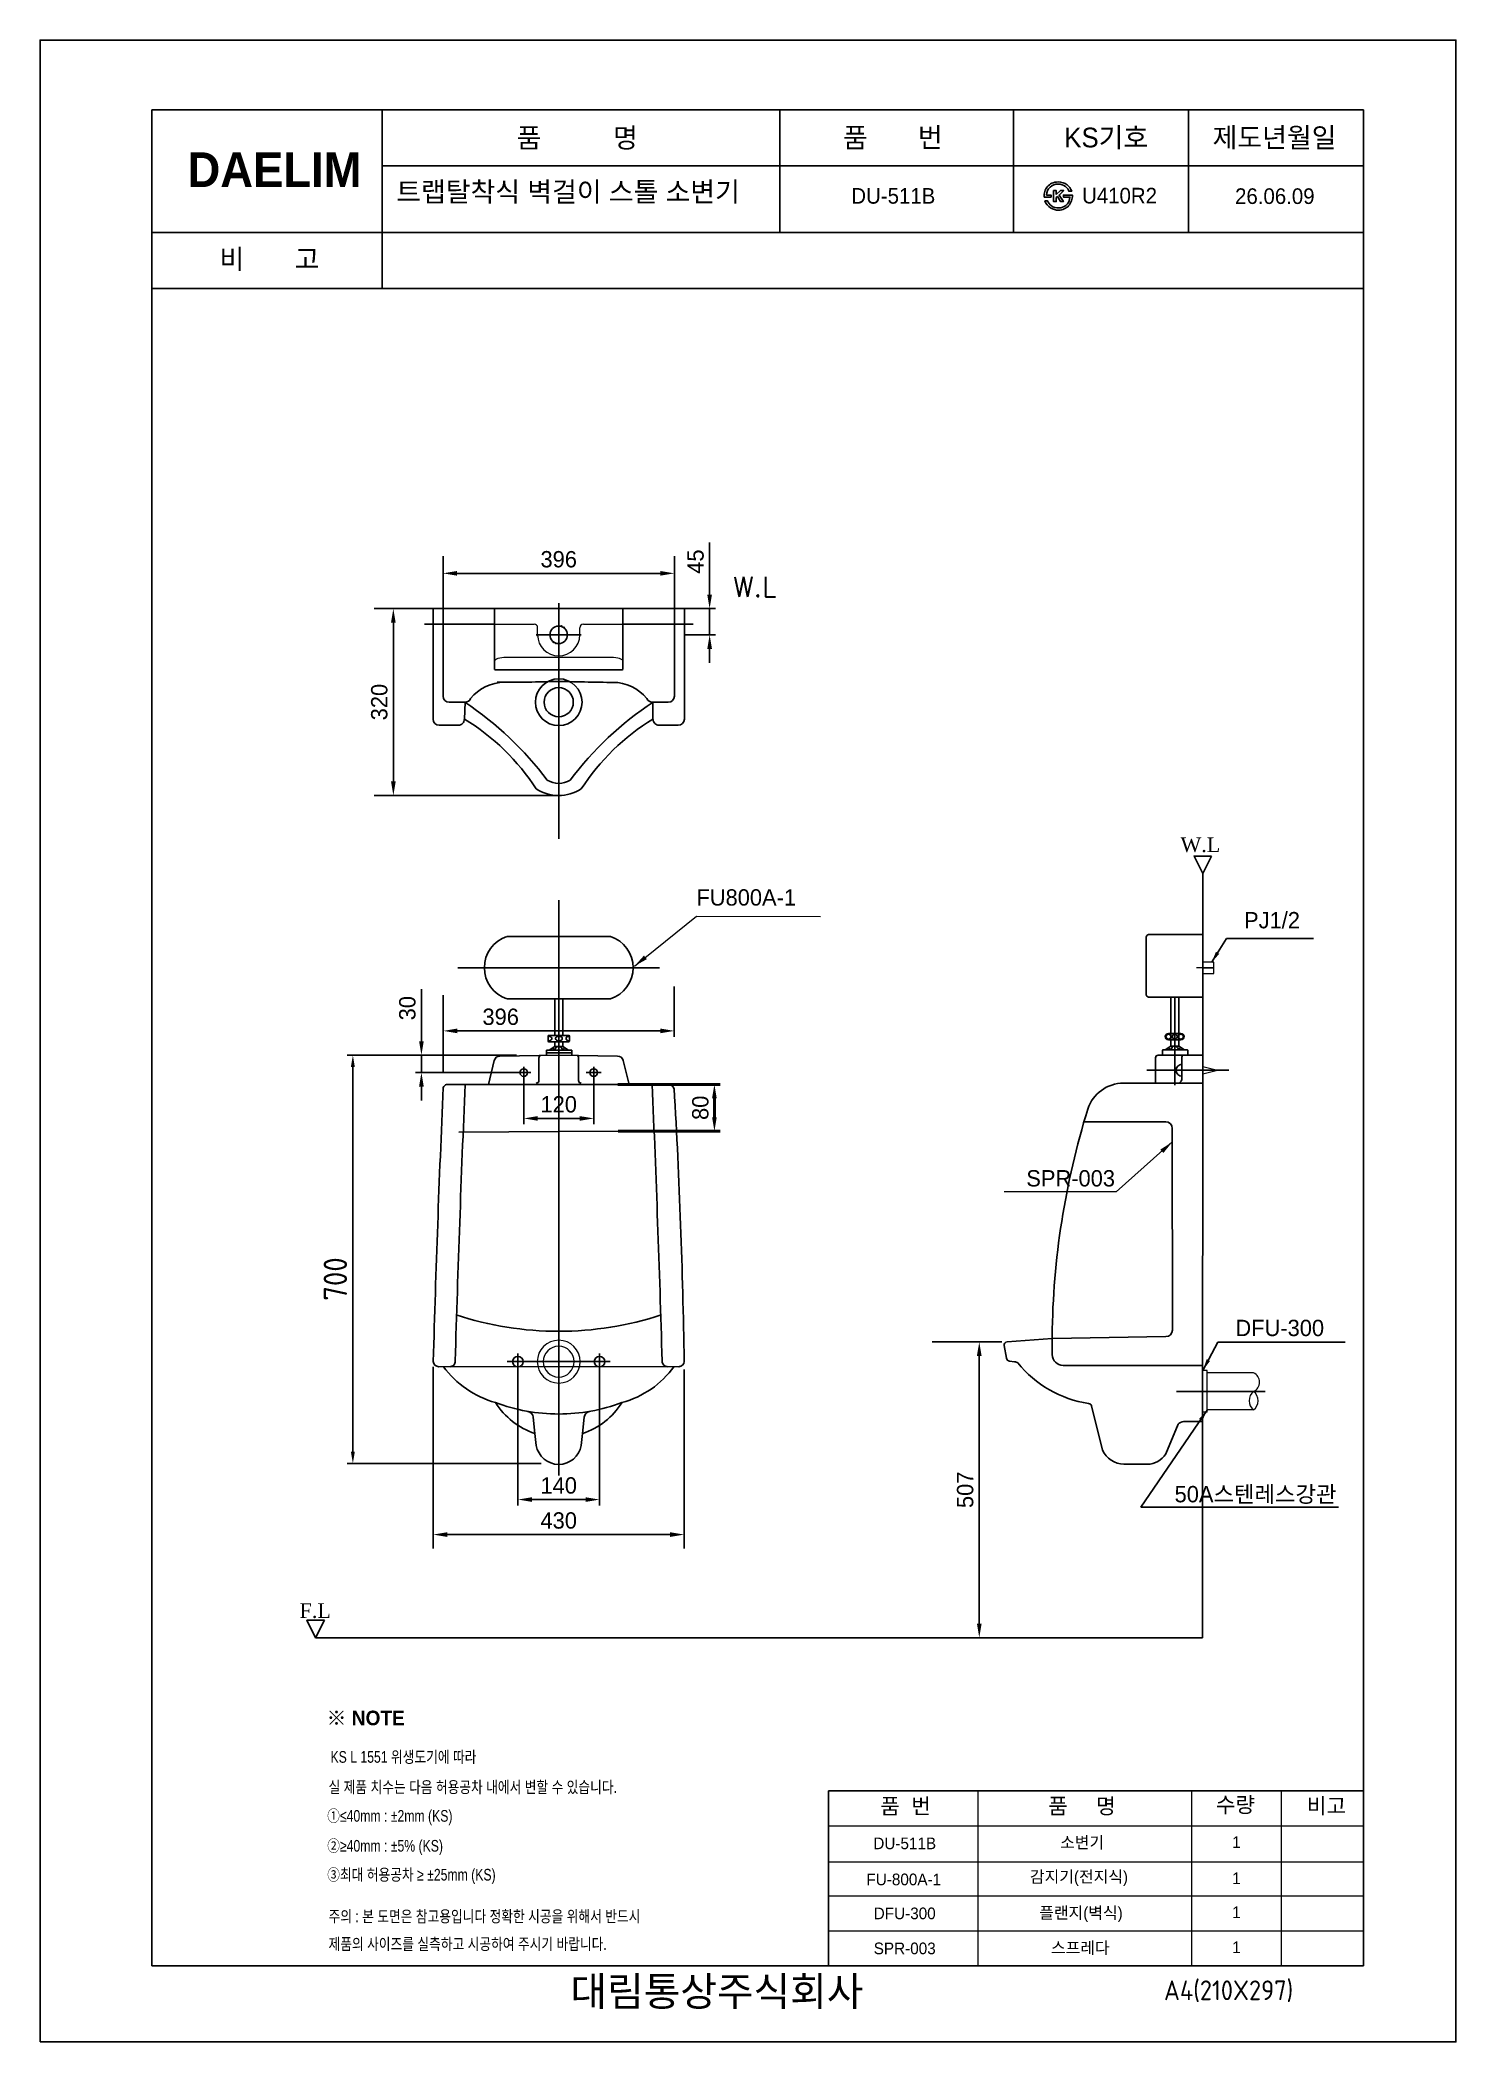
# Model space of a CAD drawing. Header units: millimetres. Extents: x 12347 to 14773, y -187 to 3243.
import ezdxf
from ezdxf.lldxf.tags import DXFTag

# ---------------------------------------------------------------- set-up
doc = ezdxf.new("R2010")
doc.units = ezdxf.units.MM
doc.header["$LTSCALE"] = 0.2
for name, color, linetype in [('2', 2, 'HIDDEN'), ('CENTER', 2, 'CENTER'), ('Dimension', 124, 'Continuous'), ('Drawing', 7, 'Continuous'), ('MAIN', 7, 'Continuous'), ('YA', 7, 'Continuous')]:
    doc.layers.add(name, color=color, linetype=linetype)
for name, color, linetype, lineweight in [('AM_5', 3, 'Continuous', 9), ('AM_6', 94, 'Continuous', 20), ('CEN', 1, 'CENTER', 5), ('DIM', 3, 'Continuous', 15), ('Hidden', 252, 'HIDDEN', 5), ('LINE', 7, 'Continuous', 25), ('Y', 235, 'Continuous', 50)]:
    doc.layers.add(name, color=color, linetype=linetype, lineweight=lineweight)
doc.styles.add('GHS', font='romans', dxfattribs={"bigfont": 'ghs'})
doc.styles.add('h', font='', dxfattribs={"height": 28})
doc.styles.add('MtXpl_', font='')
doc.styles.get("Standard").update_dxf_attribs({"font": 'ISOCP.SHX', "bigfont": 'WHGTXT.SHX'})
doc.styles.add('STYLE2', font='dutch.ttf', dxfattribs={"height": 25})
doc.styles.add('굴림', font='', dxfattribs={"height": 3.2})
doc.styles.add('스타일1', font='txt.shx', dxfattribs={"bigfont": 'ghs.shx'})
doc.styles.get('h').set_extended_font_data('Haansoft Batang')
doc.styles.get('MtXpl_').set_extended_font_data('Gulim', bold=True)
doc.styles.get('굴림').set_extended_font_data('Gulim')
tags = doc.linetypes.add('CENTER', pattern=[50.8, 31.75, -6.35, 6.35, -6.35]).pattern_tags.tags
tags[10:11] = [DXFTag(74, 4), DXFTag(75, 0), DXFTag(340, '0'), DXFTag(46, 1.0), DXFTag(50, 0.0), DXFTag(44, 0.0), DXFTag(45, 0.0)]
tags[8:9] = [DXFTag(74, 4), DXFTag(75, 0), DXFTag(340, '0'), DXFTag(46, 1.0), DXFTag(50, 0.0), DXFTag(44, 0.0), DXFTag(45, 0.0)]
tags[6:7] = [DXFTag(74, 4), DXFTag(75, 0), DXFTag(340, '0'), DXFTag(46, 1.0), DXFTag(50, 0.0), DXFTag(44, 0.0), DXFTag(45, 0.0)]
tags[4:5] = [DXFTag(74, 4), DXFTag(75, 0), DXFTag(340, '0'), DXFTag(46, 1.0), DXFTag(50, 0.0), DXFTag(44, 0.0), DXFTag(45, 0.0)]
tags = doc.linetypes.add('HIDDEN', pattern=[9.525, 6.35, -3.175]).pattern_tags.tags
tags[6:7] = [DXFTag(74, 4), DXFTag(75, 0), DXFTag(340, '0'), DXFTag(46, 1.0), DXFTag(50, 0.0), DXFTag(44, 0.0), DXFTag(45, 0.0)]
tags[4:5] = [DXFTag(74, 4), DXFTag(75, 0), DXFTag(340, '0'), DXFTag(46, 1.0), DXFTag(50, 0.0), DXFTag(44, 0.0), DXFTag(45, 0.0)]
doc.dimstyles.new('AM_ISO$0', dxfattribs={"dimtxt": 28, "dimasz": 24, "dimexe": 10, "dimexo": 0, "dimgap": 10, "dimtad": 1, "dimdec": 0, "dimdsep": 46, "dimtxsty": 'h', "dimcen": -5, "dimclrd": 256, "dimclre": 256, "dimclrt": 256, "dimadec": 0, "dimazin": 2, "dimtp": 0.1, "dimtm": 0.1, "dimtfac": 0.71, "dimtdec": 0, "dimtmove": 0, "dimatfit": 3, "dimfxl": 0, "dimlwd": -1, "dimlwe": -1, "dimarcsym": 0})
doc.dimstyles.new('AM_ISO$7', dxfattribs={"dimtxt": 28, "dimasz": 24, "dimexe": 10, "dimexo": 0, "dimgap": 10, "dimtad": 1, "dimdec": 0, "dimdsep": 46, "dimtxsty": 'h', "dimcen": -5, "dimclrd": 256, "dimclre": 256, "dimclrt": 256, "dimadec": 0, "dimazin": 2, "dimtp": 0.1, "dimtm": 0.1, "dimtfac": 0.71, "dimtdec": 0, "dimtmove": 0, "dimatfit": 3, "dimfxl": 0, "dimlwd": -1, "dimlwe": -1, "dimarcsym": 0})
doc.dimstyles.new('ISO-25', dxfattribs={"dimtxt": 30, "dimasz": 20, "dimexe": 10, "dimexo": 30, "dimgap": 10, "dimtad": 1, "dimdec": 0, "dimtxsty": 'Standard', "dimcen": 2.5, "dimclrt": 256, "dimadec": 0, "dimazin": 0, "dimtfac": 1, "dimtdec": 0, "dimtmove": 0, "dimatfit": 3, "dimfxl": 0, "dimarcsym": 0})
doc.dimstyles.get("Standard").update_dxf_attribs({"dimscale": 10, "dimtxt": 3, "dimasz": 2, "dimexe": 1, "dimexo": 0, "dimgap": 1, "dimtad": 0, "dimtih": 1, "dimtoh": 1, "dimdec": 0, "dimdsep": 46, "dimtxsty": 'Standard', "dimcen": 2, "dimadec": 0, "dimazin": 0, "dimtfac": 1, "dimtdec": 4, "dimtmove": 0, "dimatfit": 3, "dimfxl": 0, "dimtolj": 1, "dimtzin": 0, "dimarcsym": 0})

# ---------------------------------------------------------------- blocks, each defined once
blk = doc.blocks.new('*D13')
at = {"layer": 'Defpoints', "color": 0}
for p in [(13127.1, 1503.6), (12883.1, 804), (13235.7, 804)]:
    blk.add_point(p, dxfattribs=at)
at = {"layer": 'Dimension', "color": 0, "lineweight": -2}
for p, q in [((13097.1, 1503.6), (12873.1, 1503.6)), ((12883.1, 1483.6), (12883.1, 824)), ((13205.7, 804), (12873.1, 804))]:
    blk.add_line(p, q, dxfattribs=at)
at = {"layer": 'Dimension', "color": 0}
for points in [[(12879.7, 1483.6), (12886.4, 1483.6), (12883.1, 1503.6)], [(12879.7, 824), (12886.4, 824), (12883.1, 804)]]:
    blk.add_solid(points, dxfattribs=at)
at = {"layer": 'Dimension', "color": 0, "insert": (12853.1, 1120.1), "char_height": 40, "attachment_point": 5, "rotation": 90}
blk.add_mtext('700', dxfattribs=at)
blk = doc.blocks.new('*D14')
at = {"layer": 'Defpoints', "color": 0}
for p in [(13336.9, 1453.7), (13337.3, 1373.3), (13502.4, 1373.3)]:
    blk.add_point(p, dxfattribs=at)
at = {"layer": 'Y', "color": 0, "linetype": 'ByBlock'}
for p, q in [((13336.9, 1453.7), (13512.4, 1453.7)), ((13502.4, 1429.7), (13502.4, 1397.3)), ((13337.3, 1373.3), (13512.4, 1373.3))]:
    blk.add_line(p, q, dxfattribs=at)
at = {"layer": 'Y', "color": 0}
for points in [[(13498.4, 1429.7), (13506.4, 1429.7), (13502.4, 1453.7)], [(13498.4, 1397.3), (13506.4, 1397.3), (13502.4, 1373.3)]]:
    blk.add_solid(points, dxfattribs=at)
at = {"layer": 'Y', "color": 0, "lineweight": -2, "insert": (13478.4, 1413.5), "char_height": 28, "attachment_point": 5, "rotation": 90, "style": 'h'}
blk.add_mtext('80', dxfattribs=at)
blk = doc.blocks.new('*D15')
at = {"layer": 'Defpoints', "color": 0}
for p in [(13000.5, 1503.6), (13163.4, 1503.6), (13163.4, 1473.8)]:
    blk.add_point(p, dxfattribs=at)
at = {"layer": 'LINE', "linetype": 'ByBlock'}
for p, q in [((13000.5, 1527.6), (13000.5, 1616.9)), ((13163.4, 1503.6), (12990.5, 1503.6)), ((13000.5, 1473.8), (13000.5, 1503.6)), ((13163.4, 1473.8), (12990.5, 1473.8)), ((13000.5, 1449.8), (13000.5, 1425.8))]:
    blk.add_line(p, q, dxfattribs=at)
at = {"layer": 'LINE'}
for points in [[(12996.5, 1527.6), (13004.5, 1527.6), (13000.5, 1503.6)], [(12996.5, 1449.8), (13004.5, 1449.8), (13000.5, 1473.8)]]:
    blk.add_solid(points, dxfattribs=at)
at = {"layer": 'LINE', "insert": (12976.5, 1584.2), "char_height": 28, "attachment_point": 5, "rotation": 90, "style": 'h'}
blk.add_mtext('30', dxfattribs=at)
blk = doc.blocks.new('*D16')
at = {"layer": 'Defpoints', "color": 0}
for p in [(13037.9, 1606.4), (13433.6, 1606.4), (13433.6, 1545.3)]:
    blk.add_point(p, dxfattribs=at)
at = {"layer": 'LINE', "linetype": 'ByBlock'}
for p, q in [((13037.9, 1606.4), (13037.9, 1535.3)), ((13433.6, 1606.4), (13433.6, 1535.3)), ((13061.9, 1545.3), (13409.6, 1545.3))]:
    blk.add_line(p, q, dxfattribs=at)
at = {"layer": 'LINE'}
for points in [[(13061.9, 1549.3), (13061.9, 1541.3), (13037.9, 1545.3)], [(13409.6, 1549.3), (13409.6, 1541.3), (13433.6, 1545.3)]]:
    blk.add_solid(points, dxfattribs=at)
at = {"layer": 'LINE', "insert": (13136.3, 1569.3), "char_height": 28, "attachment_point": 5, "style": 'h'}
blk.add_mtext('396', dxfattribs=at)
blk = doc.blocks.new('*D17')
at = {"layer": 'Defpoints', "color": 0}
for p in [(13175.8, 1464.2), (13295.6, 1464.2), (13295.6, 1395.3)]:
    blk.add_point(p, dxfattribs=at)
at = {"layer": 'LINE', "linetype": 'ByBlock'}
for p, q in [((13175.8, 1464.2), (13175.8, 1385.3)), ((13295.6, 1464.2), (13295.6, 1385.3)), ((13199.8, 1395.3), (13271.6, 1395.3))]:
    blk.add_line(p, q, dxfattribs=at)
at = {"layer": 'LINE'}
for points in [[(13199.8, 1399.3), (13199.8, 1391.3), (13175.8, 1395.3)], [(13271.6, 1399.3), (13271.6, 1391.3), (13295.6, 1395.3)]]:
    blk.add_solid(points, dxfattribs=at)
at = {"layer": 'LINE', "insert": (13235.7, 1419.3), "char_height": 28, "attachment_point": 5, "style": 'h'}
blk.add_mtext('120', dxfattribs=at)
blk = doc.blocks.new('*D18')
at = {"layer": 'Defpoints', "color": 0}
for p in [(13020.8, 804), (13450.6, 804), (13450.6, 682.2)]:
    blk.add_point(p, dxfattribs=at)
at = {"layer": 'LINE', "linetype": 'ByBlock'}
for p, q in [((13020.8, 804), (13020.8, 672.2)), ((13450.6, 804), (13450.6, 672.2)), ((13044.8, 682.2), (13426.6, 682.2))]:
    blk.add_line(p, q, dxfattribs=at)
at = {"layer": 'LINE'}
for points in [[(13044.8, 686.2), (13044.8, 678.2), (13020.8, 682.2)], [(13426.6, 686.2), (13426.6, 678.2), (13450.6, 682.2)]]:
    blk.add_solid(points, dxfattribs=at)
at = {"layer": 'LINE', "insert": (13235.7, 706.2), "char_height": 28, "attachment_point": 5, "style": 'h'}
blk.add_mtext('430', dxfattribs=at)
blk = doc.blocks.new('*D19')
at = {"layer": 'Defpoints', "color": 0}
for p in [(13165.8, 992.2), (13305.6, 992.2), (13305.6, 742.2)]:
    blk.add_point(p, dxfattribs=at)
at = {"layer": 'LINE', "linetype": 'ByBlock'}
for p, q in [((13165.8, 992.2), (13165.8, 732.2)), ((13305.6, 992.2), (13305.6, 732.2)), ((13189.8, 742.2), (13281.6, 742.2))]:
    blk.add_line(p, q, dxfattribs=at)
at = {"layer": 'LINE'}
for points in [[(13189.8, 746.2), (13189.8, 738.2), (13165.8, 742.2)], [(13281.6, 746.2), (13281.6, 738.2), (13305.6, 742.2)]]:
    blk.add_solid(points, dxfattribs=at)
at = {"layer": 'LINE', "insert": (13235.7, 766.2), "char_height": 28, "attachment_point": 5, "style": 'h'}
blk.add_mtext('140', dxfattribs=at)
blk = doc.blocks.new('*D20')
at = {"layer": 'Defpoints', "color": 0}
for p in [(12919.8, 2268.8), (12952.4, 2268.8), (12919.8, 1948.7)]:
    blk.add_point(p, dxfattribs=at)
at = {"layer": 'LINE', "linetype": 'ByBlock'}
for p, q in [((12919.8, 2268.8), (12962.4, 2268.8)), ((12952.4, 1972.7), (12952.4, 2244.8)), ((12919.8, 1948.7), (12962.4, 1948.7))]:
    blk.add_line(p, q, dxfattribs=at)
at = {"layer": 'LINE'}
for points in [[(12948.4, 2244.8), (12956.4, 2244.8), (12952.4, 2268.8)], [(12948.4, 1972.7), (12956.4, 1972.7), (12952.4, 1948.7)]]:
    blk.add_solid(points, dxfattribs=at)
at = {"layer": 'LINE', "insert": (12928.4, 2108.7), "char_height": 28, "attachment_point": 5, "rotation": 90, "style": 'h'}
blk.add_mtext('320', dxfattribs=at)
blk = doc.blocks.new('*D21')
at = {"layer": 'Defpoints', "color": 0}
for p in [(13037.5, 2358.7), (13433.9, 2358.7), (13433.9, 2329.3)]:
    blk.add_point(p, dxfattribs=at)
at = {"layer": 'LINE', "linetype": 'ByBlock'}
for p, q in [((13037.5, 2358.7), (13037.5, 2319.3)), ((13433.9, 2358.7), (13433.9, 2319.3)), ((13061.5, 2329.3), (13409.9, 2329.3))]:
    blk.add_line(p, q, dxfattribs=at)
at = {"layer": 'LINE'}
for points in [[(13061.5, 2333.3), (13061.5, 2325.3), (13037.5, 2329.3)], [(13409.9, 2333.3), (13409.9, 2325.3), (13433.9, 2329.3)]]:
    blk.add_solid(points, dxfattribs=at)
at = {"layer": 'LINE', "insert": (13235.7, 2353.3), "char_height": 28, "attachment_point": 5, "style": 'h'}
blk.add_mtext('396', dxfattribs=at)
blk = doc.blocks.new('*D22')
at = {"layer": 'Defpoints', "color": 0}
for p in [(13450.9, 2268.8), (13494.2, 2268.8), (13450.9, 2223.9)]:
    blk.add_point(p, dxfattribs=at)
at = {"layer": 'LINE', "linetype": 'ByBlock'}
for p, q in [((13494.2, 2292.8), (13494.2, 2382.1)), ((13450.9, 2268.8), (13504.2, 2268.8)), ((13494.2, 2223.9), (13494.2, 2268.8)), ((13450.9, 2223.9), (13504.2, 2223.9)), ((13494.2, 2199.9), (13494.2, 2175.9))]:
    blk.add_line(p, q, dxfattribs=at)
at = {"layer": 'LINE'}
for points in [[(13490.2, 2292.8), (13498.2, 2292.8), (13494.2, 2268.8)], [(13490.2, 2199.9), (13498.2, 2199.9), (13494.2, 2223.9)]]:
    blk.add_solid(points, dxfattribs=at)
at = {"layer": 'LINE', "insert": (13470.2, 2349.4), "char_height": 28, "attachment_point": 5, "rotation": 90, "style": 'h'}
blk.add_mtext('45', dxfattribs=at)
blk = doc.blocks.new('*D23')
at = {"layer": 'Defpoints', "color": 0}
for p in [(13875.6, 1012.3), (13875.6, 505.5), (13956.1, 505.5)]:
    blk.add_point(p, dxfattribs=at)
at = {"layer": 'LINE', "linetype": 'ByBlock'}
for p, q in [((13875.6, 1012.3), (13966.1, 1012.3)), ((13956.1, 988.3), (13956.1, 529.5)), ((13875.6, 505.5), (13966.1, 505.5))]:
    blk.add_line(p, q, dxfattribs=at)
at = {"layer": 'LINE'}
for points in [[(13952.1, 988.3), (13960.1, 988.3), (13956.1, 1012.3)], [(13952.1, 529.5), (13960.1, 529.5), (13956.1, 505.5)]]:
    blk.add_solid(points, dxfattribs=at)
at = {"layer": 'LINE', "insert": (13932.1, 758.9), "char_height": 28, "attachment_point": 5, "rotation": 90, "style": 'h'}
blk.add_mtext('507', dxfattribs=at)

msp = doc.modelspace()

# ---------------------------------------------------------------- linework, layer by layer
for p, q in [((13125.7, 2164.5), (13125.7, 2267.8)), ((13344.7, 2268.8), (13126.7, 2268.8)), ((13345.7, 2164.5), (13345.7, 2267.8)), ((13325.7, 2163.8), (13145.7, 2163.8))]:
    msp.add_line(p, q)
for centre, start, end in [((13126.7, 2267.8), 90, 180), ((13344.7, 2267.8), 0, 90)]:
    msp.add_arc(centre, 1, start, end)
for centre, start_param, end_param in [((13145.7, 2164.5), 3.141593, 4.712389), ((13325.7, 2164.5), 4.712389, 6.283185)]:
    msp.add_ellipse(centre, major_axis=(20, 0), ratio=0.038406, start_param=start_param, end_param=end_param)
at = {"layer": 'CEN', "color": 0}
msp.add_line((14353.9, 1653.6), (14328.4, 1653.6), dxfattribs=at)
at = {"layer": 'CENTER', "color": 0, "ltscale": 30}
for p, q in [((13235.7, 2278.2), (13235.7, 1874.5)), ((13274.4, 2223.9), (13197, 2223.9)), ((13235.7, 1769.1), (13235.7, 783.4)), ((13062.9, 1653.6), (13408.5, 1653.6)), ((14291.2, 1452.4), (14291.2, 1603.2)), ((13175.8, 1464.2), (13175.8, 1483.5)), ((13295.6, 1464.2), (13295.6, 1483.5)), ((14383.9, 1477.8), (14243.4, 1477.8)), ((13163.4, 1473.8), (13188.2, 1473.8)), ((13282.6, 1473.8), (13308.6, 1473.8)), ((13147.5, 978.5), (13324, 978.5)), ((13165.8, 963), (13165.8, 992.2)), ((13305.6, 963), (13305.6, 992.2)), ((14293.9, 927.6), (14446, 927.6))]:
    msp.add_line(p, q, dxfattribs=at)
at = {"layer": 'DIM', "color": 0}
for p, q in [((13953.6, 243.3), (13953.6, -56.7)), ((14319.5, 243.3), (14319.5, -56.7)), ((14473.5, 243.3), (14473.5, -56.7)), ((13698, 183.3), (14614.6, 183.3)), ((13698, 121.5), (14614.6, 121.5)), ((13698, 63.3), (14614.6, 63.3)), ((13698, 3.3), (14614.6, 3.3))]:
    msp.add_line(p, q, dxfattribs=at)
at = {"layer": 'Drawing'}
for p, q in [((12989, 2268.8), (13482.4, 2268.8)), ((13020.5, 2268.8), (13020.5, 2079.5)), ((13037.5, 2268.8), (13037.5, 2119)), ((13433.9, 2268.8), (13433.9, 2119)), ((13450.9, 2268.8), (13450.9, 2079.5)), ((13005.5, 2242.3), (13125.7, 2242.3)), ((13345.7, 2242.3), (13465.9, 2242.3)), ((13048, 2108.5), (13075.6, 2108.5)), ((13074.2, 2079.5), (13075.2, 2108.5)), ((13423.4, 2108.5), (13395.8, 2108.5)), ((13397.2, 2079.5), (13397.2, 2108.5)), ((13031, 2069), (13063.7, 2069)), ((13440.4, 2069), (13407.7, 2069)), ((14339, 1814.7), (14338.8, 505.5)), ((13228.9, 1600.1), (13228.9, 1537.5)), ((13242.7, 1600.1), (13242.7, 1537.5)), ((14284.3, 1603.2), (14284.3, 1531.3)), ((14298.1, 1603.2), (14298.1, 1531.3)), ((13214.5, 1512.3), (13214.5, 1503.7)), ((13219.1, 1512.3), (13214.5, 1512.3)), ((13217.5, 1536.4), (13217.5, 1527.6)), ((13228.9, 1537.5), (13218.5, 1537.5)), ((13218.5, 1526.6), (13228.9, 1526.6)), ((13228.9, 1518.8), (13219.1, 1512.3)), ((13219.1, 1512.3), (13245.9, 1512.3)), ((13228.9, 1537.5), (13245.9, 1537.5)), ((13228.9, 1526.6), (13228.9, 1518.8)), ((13228.9, 1526.6), (13245.9, 1526.6)), ((13228.9, 1518.8), (13242.7, 1518.8)), ((13242.7, 1537.5), (13253, 1537.5)), ((13242.7, 1537.5), (13245.9, 1537.5)), ((13253, 1526.6), (13242.7, 1526.6)), ((13242.7, 1526.6), (13242.7, 1518.8)), ((13242.7, 1518.8), (13252.4, 1512.3)), ((13252.4, 1512.3), (13245.9, 1512.3)), ((13252.4, 1512.3), (13258.1, 1512.3)), ((13254, 1527.6), (13254, 1536.4)), ((13258.1, 1512.3), (13258.1, 1509.6)), ((13258.1, 1509.6), (13258.1, 1503.7)), ((14269.9, 1511.7), (14269.9, 1504.1)), ((14274.5, 1512.7), (14271, 1512.7)), ((14284.3, 1519.2), (14274.5, 1512.7)), ((14274.5, 1512.7), (14301.3, 1512.7)), ((14284.3, 1540.8), (14280.2, 1540.8)), ((14280.2, 1529.9), (14284.3, 1529.9)), ((14284.3, 1540.8), (14301.3, 1540.8)), ((14284.3, 1529.9), (14301.3, 1529.9)), ((14284.3, 1529.9), (14284.3, 1519.2)), ((14284.3, 1519.2), (14298.1, 1519.2)), ((14298.1, 1540.8), (14301.3, 1540.8)), ((14298.1, 1540.8), (14301.6, 1540.8)), ((14301.6, 1529.9), (14298.1, 1529.9)), ((14298.1, 1529.9), (14298.1, 1519.2)), ((14298.1, 1519.2), (14307.8, 1512.7)), ((14307.8, 1512.7), (14301.3, 1512.7)), ((14307.8, 1512.7), (14312.4, 1512.7)), ((14313.5, 1511.7), (14313.5, 1510)), ((14313.5, 1510), (14313.5, 1504.1)), ((13201.8, 1499), (13201.8, 1460.4)), ((13258.1, 1507.6), (13214.5, 1507.6)), ((13269.6, 1499), (13269.6, 1460.4)), ((14258, 1499), (14258, 1455.7)), ((14262.7, 1503.7), (14339, 1503.7)), ((13075.5, 1453.7), (13235.7, 1453.7)), ((13235.7, 1453.7), (13395.9, 1453.7)), ((14203, 1455.7), (14258, 1455.7)), ((14258, 1455.7), (14339, 1455.7)), ((13406.4, 1373.6), (13235.7, 1372.8)), ((14135.5, 1389.5), (14275.5, 1389.5)), ((14286.8, 1378.2), (14286.9, 1032.7)), ((13998.7, 1006.2), (14002.8, 984.5)), ((14081.1, 1018.4), (14003.9, 1012.4)), ((14081, 1024.4), (14081, 990.7)), ((14275.6, 1021.4), (14081.3, 1018.4)), ((13030.2, 969.9), (13051.1, 970.1)), ((13030.2, 969.9), (13442.1, 970)), ((13441.2, 969.9), (13421.4, 970)), ((14016.6, 978.4), (14007.9, 979.3)), ((14099.8, 971.9), (14339, 971.9)), ((14148.3, 902.6), (14167, 826.9)), ((13195, 855.4), (13192.1, 883.4)), ((13276.4, 855.4), (13279.3, 883.4)), ((14297, 871.2), (14275.5, 820.4)), ((14306.1, 875.8), (14338.9, 875.7)), ((13197.3, 835.1), (13195, 855.4)), ((13274.1, 835.1), (13276.4, 855.4)), ((14203.9, 802.6), (14244.2, 802.6)), ((12819.3, 505.5), (14338.8, 505.5))]:
    msp.add_line(p, q, dxfattribs=at)
for points in [[(13217.5, 1536.3, -0.015222), (13218, 1536.3, -0.07129), (13220.3, 1535.9, -0.082781), (13222.1, 1535.1, -0.106764), (13223.4, 1533.7, -0.133357), (13223.8, 1532.2, -0.133357), (13223.4, 1530.7, -0.106764), (13222.1, 1529.3, -0.082781), (13220.3, 1528.5, -0.086606), (13217.5, 1528.1, -0.07129)], [(13254, 1536.3, 0.000526), (13254, 1536.3, 0.07129), (13251.7, 1535.9, 0.082781), (13249.9, 1535.1, 0.106764), (13248.6, 1533.7, 0.133357), (13248.2, 1532.2, 0.133357), (13248.6, 1530.7, 0.106764), (13249.9, 1529.3, 0.082781), (13251.7, 1528.5, 0.07129), (13254, 1528.1, 0.07129)], [(13254, 1528.1, 0.000526), (13254, 1528.1, 0.082781)], [(14304, 1503.7, 0.08878), (14303.4, 1500.2), (14303.4, 1464.5, -0.267704), (14298.3, 1455.7)]]:
    msp.add_lwpolyline(points, format="xyb", dxfattribs=at)
msp.add_lwpolyline([(13236, 1528.1, 0.07129), (13238.3, 1528.5, 0.082781), (13240.1, 1529.3, 0.106764), (13241.4, 1530.7, 0.133357), (13241.8, 1532.2, 0.133357), (13241.4, 1533.7, 0.106764), (13240.1, 1535.1, 0.082781), (13238.3, 1535.9, 0.07129), (13236, 1536.3, 0.07129), (13233.7, 1535.9, 0.082781), (13231.9, 1535.1, 0.106764), (13230.6, 1533.7, 0.133357), (13230.2, 1532.2, 0.133357), (13230.6, 1530.7, 0.106764), (13231.9, 1529.3, 0.082781), (13233.7, 1528.5, 0.07129)], format="xyb", close=True, dxfattribs=at)
for centre, radius in [((13235.7, 2223.9), 15), ((14280.2, 1535.4), 4.31), ((14291.2, 1535.4), 4.31), ((14301.6, 1535.4), 4.31), ((13175.8, 1473.8), 6.59), ((13295.6, 1473.8), 6.59), ((13165.8, 978.5), 9), ((13305.6, 978.5), 9)]:
    msp.add_circle(centre, radius, dxfattribs=at)
for centre, radius, start, end in [((13144, 2065.7), 77, 90.7554, 140.3888), ((13130.4, 5997.4), 3854.8, 270, 271.5647), ((12443.4, -41733.3), 43884.5, 88.83322, 88.96553), ((13328.6, 2068.2), 74.3, 38.7176, 90.1919), ((13048, 2119), 10.5, 180.0001, 270), ((13075.2, 2119), 10.5, 270, 335.9679), ((12743.9, 1617.6), 592.2, 37.1188, 55.9891), ((13713.3, 1630.3), 573.2, 123.4643, 143.0379), ((13396.2, 2119), 10.5, 204.0321, 270), ((13423.4, 2119), 10.5, 270, 359.9999), ((13031, 2079.5), 10.5, 180, 270), ((13063.7, 2079.5), 10.5, 270, 0.0001), ((12876.7, 1753.7), 381, 32.7469, 58.7769), ((13594.7, 1753.7), 381, 121.2231, 147.2531), ((13235.7, 2021.1), 72.4, 237.8425, 302.1575), ((13235.7, 2006.1), 36.7, 237.8425, 302.1575), ((13218.5, 1536.4), 1.02, 90, 180), ((13218.5, 1527.6), 1.02, 180, 270), ((13221.1, 1510.9), 6.7, 12.1418, 53.4945), ((13235.6, 1512.1), 6.41, 1.6752, 178.3248), ((13248.8, 1511.4), 5.61, 117.2786, 171.2029), ((13253, 1536.4), 1.02, 0, 90), ((13253, 1527.6), 1.02, 270, 0), ((14271, 1511.7), 1.02, 90, 180), ((14280.2, 1535.4), 5.44, 90, 270), ((14276.5, 1511.3), 6.7, 12.1418, 53.4945), ((14291, 1512.5), 6.41, 1.6752, 178.3248), ((14304.2, 1511.8), 5.61, 117.2786, 171.2029), ((14301.6, 1535.4), 5.44, 270, 90), ((14312.4, 1511.7), 1.02, 0, 90), ((13206.3, 1499.1), 4.48, 115.7307, 181.2172), ((13265.1, 1499.1), 4.48, 358.7828, 64.2693), ((14262.7, 1499), 4.71, 90, 180), ((14303.4, 1477.8), 10.2, 90, 270), ((38920.9, 267.8), 25909.8, 177.38918, 178.42722), ((13048.5, 1443.2), 11.6, 115.4655, 155.3109), ((48112.3, -41.9), 35068.8, 177.55579, 178.33071), ((13197.1, 1460.4), 4.71, 270, 0), ((13274.3, 1460.4), 4.71, 180, 270), ((-22534.4, -74), 35962.7, 1.67892, 2.43457), ((13422.7, 1442.8), 11.3, 14.6904, 74.4859), ((2519.4, 811.9), 10932.5, 0.87577, 3.32839), ((15440.7, 1008.1), 1359.8, 162.7522, 179.4157), ((14275.5, 1378.2), 11.3, 0, 90), ((13235.7, 1598.7), 568.1, 251.9768, 288.0222), ((14275.6, 1032.7), 11.3, 270, 0), ((14004.4, 1006.7), 5.66, 94.4697, 185.0424), ((13030.2, 979.3), 9.42, 182.2635, 270), ((13173, 1070.1), 168.1, 216.5967, 254.2305), ((13049.1, 979.3), 9.42, 270, 2.2712), ((13301.2, 1066.1), 163.4, 285.2166, 323.9561), ((13422.3, 979.3), 9.42, 177.7288, 270), ((13441.2, 979.3), 9.42, 270, 357.7365), ((14008.5, 985), 5.66, 185.0424, 263.9741), ((14015.4, 967.2), 11.3, 53.612, 83.9741), ((14172.3, 1098.2), 193.5, 219.0617, 261.4069), ((14099.8, 990.7), 18.8, 180, 270), ((13235.7, 1199), 310.2, 249.5541, 270.008), ((13235.7, 977.2), 128.4, 212.4076, 251.5215), ((13180.9, 882.2), 11.3, 5.862, 80.1886), ((13235.7, 1199), 310.2, 269.992, 290.4459), ((13235.7, 977.2), 128.4, 288.4785, 327.5924), ((13290.5, 882.2), 11.3, 99.8114, 174.138), ((14142.8, 901.3), 5.66, 13.8459, 84.3936), ((14306.2, 864.5), 11.3, 90.6725, 144.1967), ((13235.7, 841.3), 38.9, 189.2425, 350.7575), ((14205, 844.4), 41.8, 204.7273, 268.568), ((14242.6, 841.9), 39.3, 272.3382, 326.7375)]:
    msp.add_arc(centre, radius, start, end, dxfattribs=at)
at = {"layer": 'Drawing', "extrusion": (0, 0, -1)}
for centre, radius, start, end in [((-13407.7, 2079.5), 10.5, 270, 0.0001), ((-13440.4, 2079.5), 10.5, 180, 270), ((-14203, 1391.7), 64, 17.8321, 90)]:
    msp.add_arc(centre, radius, start, end, dxfattribs=at)
at = {"layer": 'Drawing'}
for p in [(13241, 2238.8), (13244.7, 2236.9), (13226.7, 2211), (13230.4, 2209.1)]:
    msp.add_point(p, dxfattribs=at)
at = {"layer": 'Hidden', "ltscale": 20}
for p, q in [((13082.1, 2242.3), (13193.5, 2242.3)), ((13199.6, 2221.9), (13199.6, 2236.2)), ((13271.8, 2221.9), (13271.8, 2236.2)), ((13277.9, 2242.3), (13389.9, 2242.3)), ((14357.9, 1663.2), (14338.8, 1663.2)), ((14357.9, 1643.9), (14357.9, 1663.2)), ((14338.8, 1643.9), (14357.9, 1643.9)), ((14339, 1484), (14364.3, 1477.8)), ((14339, 1471.6), (14364.3, 1477.8)), ((14346.3, 963.2), (14338.9, 963.2)), ((14346.3, 891.9), (14346.3, 963.2)), ((14426, 959.4), (14346.3, 959.4)), ((14426, 895.7), (14346.3, 895.7)), ((14346.3, 891.9), (14338.9, 891.9))]:
    msp.add_line(p, q, dxfattribs=at)
at = {"layer": 'Hidden'}
msp.add_line((13325.7, 2184.9), (13145.7, 2184.9), dxfattribs=at)
at = {"layer": 'Hidden', "ltscale": 20}
for centre, radius, start, end in [((13193.5, 2236.2), 6.11, 0, 90), ((13277.9, 2236.2), 6.11, 90, 180), ((13235.7, 2223.9), 36.1, 180, 0), ((13235.7, 978.5), 36.7, 90, 270), ((13235.7, 978.5), 26.4, 90, 270), ((13235.7, 978.5), 36.7, 270, 90), ((13235.7, 978.5), 26.4, 270, 90), ((14438.8, 911.6), 20.4, 128.678, 231.322), ((14418.8, 943.4), 17.5, 294.3625, 65.6375), ((14413.3, 911.6), 20.4, 308.678, 51.322)]:
    msp.add_arc(centre, radius, start, end, dxfattribs=at)
at = {"layer": 'Hidden'}
for centre, start_param, end_param in [((13145.7, 2178.8), 1.570796, 3.141593), ((13325.7, 2178.8), 0, 1.570796)]:
    msp.add_ellipse(centre, major_axis=(20, 0), ratio=0.30889, start_param=start_param, end_param=end_param, dxfattribs=at)
at = {"layer": 'LINE'}
for p, q in [((13037.5, 2268.8), (13037.5, 2358.7)), ((13433.9, 2268.8), (13433.9, 2358.7)), ((12989, 2268.8), (12962.4, 2268.8)), ((12962.4, 1948.7), (13235.7, 1948.7)), ((14242, 1706.1), (14242, 1607.3)), ((14246, 1710.2), (14339, 1710.2)), ((14357.9, 1653.6), (14339, 1653.6)), ((13433.6, 1545.3), (13433.6, 1621.1)), ((13037.9, 1473.8), (13037.9, 1606.4)), ((14246, 1603.2), (14339, 1603.2)), ((13235.7, 1503.6), (13134.8, 1502.2)), ((13235.7, 1503.6), (13336.6, 1502.2)), ((14286.8, 1354.9), (14286.8, 1354.9)), ((13875.6, 1012.3), (13994.7, 1012.3)), ((13020.8, 969.9), (13020.8, 658.4)), ((13450.6, 965.3), (13450.6, 658.4))]:
    msp.add_line(p, q, dxfattribs=at)
for centre, radius, start, end in [((13164.6, 1653.6), 56.3, 108.1724, 251.8276), ((13306.8, 1653.6), 56.3, 288.1724, 71.8276), ((13135, 1492.2), 10, 91.1347, 166.3), ((13336.4, 1492.2), 10, 13.7, 88.8653)]:
    msp.add_arc(centre, radius, start, end, dxfattribs=at)
at = {"layer": 'MAIN', "color": 0}
for points in [[(14354, 1844.7), (14324, 1844.7), (14339, 1814.7), (14354, 1844.7)], [(12834.3, 535.5), (12804.3, 535.5), (12819.3, 505.5), (12834.3, 535.5)]]:
    msp.add_lwpolyline(points, dxfattribs=at)
at = {"layer": 'Y', "color": 0, "lineweight": -2}
for p, q in [((13115.3, 1453.7), (13125.2, 1494.5)), ((13356.1, 1453.7), (13346.2, 1494.5)), ((13075.5, 1453.7), (13043.5, 1453.7)), ((13395.9, 1453.7), (13425.7, 1453.7)), ((13235.7, 1372.8), (13064.7, 1372))]:
    msp.add_line(p, q, dxfattribs=at)
for radius in [40, 25]:
    msp.add_circle((13235.7, 2108.5), radius, dxfattribs=at)
at = {"layer": 'YA', "color": 7}
for p, q in [((14614.6, 3123.3), (12538.6, 3123.3)), ((12538.6, 2053.1), (12538.6, 3123.3)), ((12933, 2817.3), (12933, 3123.3)), ((13614.6, 2912.9), (13614.6, 3122.9)), ((14014.6, 2912.9), (14014.6, 3122.9)), ((14014.6, 2912.9), (14014.6, 3122.9)), ((14314.6, 2912.9), (14314.6, 3122.9)), ((14314.6, 2912.9), (14314.6, 3122.9)), ((14614.6, 3123.3), (14614.6, -56.7)), ((14614.6, 3027.3), (12933, 3027.3)), ((14614.6, 2913.3), (12538.6, 2913.3)), ((14614.6, 2913.3), (12538.6, 2913.3)), ((14614.6, 2817.3), (12538.6, 2817.3)), ((14614.6, 2817.3), (12538.6, 2817.3)), ((12538.6, -56.7), (12538.6, 2053.1)), ((13698, 243.3), (14614.6, 243.3)), ((13698, -56.7), (13698, 243.3)), ((12538.6, 221.8), (12538.6, 135.3)), ((12538.6, -56.7), (14614.6, -56.7))]:
    msp.add_line(p, q, dxfattribs=at)
at = {"layer": 'YA', "color": 0}
for p, q in [((13324.3, 1707.1), (13147.1, 1707.1)), ((13324.3, 1600.1), (13147.1, 1600.1))]:
    msp.add_line(p, q, dxfattribs=at)
msp.add_lwpolyline([(12347.2, -187.2), (14772.7, -187.2), (14772.7, 3243.1), (12347.2, 3243.1)], close=True, dxfattribs=at)
at = {"layer": 'YA', "color": 7}
msp.add_lwpolyline([(14087.9, 2978.5), (14095.1, 2985.1), (14100.9, 2985.1), (14092.9, 2977.6), (14100.4, 2966.4), (14095.4, 2966.4), (14090, 2974.9), (14087.9, 2973.1), (14087.9, 2966.4), (14083.5, 2966.4), (14083.5, 2985.3), (14087.9, 2985.3), (14087.9, 2978.5)], close=True, dxfattribs=at)
at = {"layer": 'YA', "color": 0}
for centre, start, end in [((14247.7, 1704.5), 106.9642, 164.0096), ((14247.7, 1608.9), 195.9904, 253.0358)]:
    msp.add_arc(centre, 5.97, start, end, dxfattribs=at)
at = {"layer": 'YA', "color": 7}
for points in [[(14067.2, 2974), (14067, 2977.3), (14067.4, 2980.5), (14068.3, 2983.5), (14069.2, 2986.6), (14070.7, 2989.4), (14072.7, 2991.8), (14074.8, 2994.3), (14077.3, 2996.3), (14080.3, 2997.7), (14083.5, 2999.2), (14087.1, 3000), (14091, 3000), (14097.2, 2999.9), (14102.4, 2998.2), (14106.6, 2994.9), (14110, 2992.2), (14112.7, 2988.6), (14114.5, 2984.1), (14114.5, 2984.1), (14109.8, 2984.1), (14109.8, 2984.1), (14108.9, 2986.9), (14106.9, 2989.5), (14104, 2991.9), (14100.3, 2994.8), (14096.1, 2996.2), (14091.5, 2996.2), (14085.9, 2996.2), (14081.2, 2994.6), (14077.5, 2991.2), (14073.7, 2987.8), (14071.7, 2983.2), (14071.4, 2977.5), (14071.4, 2977.5), (14079.1, 2977.5), (14079.1, 2977.5), (14079.1, 2977.5), (14079.1, 2974), (14079.1, 2974), (14079.1, 2974), (14067.2, 2974), (14067.2, 2974), (14067.2, 2974), (14067.2, 2974), (14067.2, 2974)], [(14115.6, 2977.5), (14115.7, 2974), (14115.1, 2970.6), (14114, 2967.4), (14112.9, 2964.3), (14111.3, 2961.5), (14109.2, 2959.2), (14107.1, 2956.8), (14104.6, 2955), (14101.7, 2953.7), (14098.8, 2952.3), (14095.7, 2951.6), (14092.4, 2951.6), (14087, 2951.6), (14082.3, 2952.9), (14078.2, 2955.5), (14073.9, 2958.2), (14070.7, 2962.3), (14068.6, 2967.5), (14068.6, 2967.5), (14073, 2967.5), (14073, 2967.5), (14074.8, 2964.1), (14077, 2961.3), (14079.4, 2959.4), (14083, 2956.6), (14087.4, 2955.3), (14092.4, 2955.6), (14096.8, 2955.6), (14100.8, 2957), (14104.4, 2959.8), (14108.6, 2963.3), (14110.9, 2968), (14111.4, 2974), (14111.4, 2974), (14100.2, 2974), (14100.2, 2974), (14100.2, 2974), (14100.2, 2977.5), (14100.2, 2977.5), (14100.2, 2977.5), (14115.6, 2977.5), (14115.6, 2977.5), (14115.6, 2977.5), (14115.6, 2977.5), (14115.6, 2977.5)]]:
    msp.add_open_spline(points, degree=3, knots=[0, 0, 0, 0, 1, 1, 1, 2, 2, 2, 3, 3, 3, 4, 4, 4, 5, 5, 5, 6, 6, 6, 7, 7, 7, 8, 8, 8, 9, 9, 9, 10, 10, 10, 11, 11, 11, 12, 12, 12, 13, 13, 13, 14, 14, 14, 15, 15, 15, 15], dxfattribs=at)

# ---------------------------------------------------------------- texts
at = {"color": 3, "style": '굴림', "width": 0.8}
for s, p in [('KS L 1551 위생도기에 따라', (12844.8, 291.2)), ('실 제품 치수는 다음 허용공차 내에서 변할 수 있습니다.', (12841.4, 239.5)), ('①≤40mm : ±2mm (KS)', (12839.1, 190.2)), ('②≥40mm : ±5%%% (KS)', (12839.1, 138.9)), ('③최대 허용공차 ≥ ±25mm (KS)', (12839.1, 89.4))]:
    msp.add_text(s, height=20, dxfattribs=at).set_placement(p)
at = {"color": 1, "style": '굴림', "width": 0.8}
for s, p in [('주의 : 본 도면은 참고용입니다 정확한 시공을 위해서 반드시', (12841.4, 18)), ('제품의 사이즈를 실측하고 시공하여 주시기 바랍니다.', (12841.4, -29.4))]:
    msp.add_text(s, height=20, dxfattribs=at).set_placement(p)
at = {"layer": '2', "style": 'MtXpl_'}
msp.add_text('※ NOTE', height=25, dxfattribs=at).set_placement((12838, 355.5))
at = {"layer": 'AM_6', "color": 0, "char_height": 40, "style": 'h'}
for s, insert, width, attachment_point in [('{\\fGulim|b0|i0|c129|p50;  \\fHaansoft Batang|b0|i0|c129|p18;\\H0.7x;FU800A-1}', (13442.5, 1788), 387.614, 1), ('{\\H0.7x;SPR-003}', (14188.6, 1278.3), 281.862, 9)]:
    msp.add_mtext(s, dxfattribs=dict(at, insert=insert, width=width, attachment_point=attachment_point))
at = {"layer": 'AM_6', "color": 0, "char_height": 28, "attachment_point": 4, "style": 'h'}
for s, insert in [('PJ1/2', (14409.7, 1734.8)), ('DFU-300', (14394.9, 1036.1)), ('50A{\\fGulim|b0|i0|c129|p50;스텐레스강관}', (14290.7, 750))]:
    msp.add_mtext(s, dxfattribs=dict(at, insert=insert))
at = {"layer": 'DIM', "color": 0, "attachment_point": 1, "style": '스타일1'}
for s, insert, char_height in [('{\\fGulim|b0|i0|c129|p50;품          명}', (13163.4, 3092.5), 33.819), ('{\\fGulim|b0|i0|c129|p50;품       번}', (13722.4, 3093), 33.819), ('{\\fGulim|b0|i0|c129|p50;KS기호}', (14101.7, 3093), 33.819), ('{\\fGulim|b0|i0|c129|p50;제도년월일}', (14355.8, 3093), 33.819), ('{\\fGulim|b0|i0|c129|p50;비       고}', (12654.6, 2884.7), 33.819), ('{\\fGulim|b0|i0|c129|p50;품  번}', (13786.5, 230.3), 26.746), ('{\\fGulim|b0|i0|c129|p50;품     명}', (14074.1, 230.5), 26.746), ('{\\fGulim|b0|i0|c129|p50;수량}', (14361.3, 232.7), 26.746), ('{\\fGulim|b0|i0|c129|p50;비고}', (14517.3, 230.7), 26.746), ('{\\fGulim|b0|i0|c129|p50;1\\P}', (14389.2, 165), 20), ('{\\fGulim|b0|i0|c129|p50;1\\P}', (14389.2, 103.2), 20), ('{\\fGulim|b0|i0|c129|p50;1\\P}', (14389.2, 45), 20), ('{\\fGulim|b0|i0|c129|p50;1\\P}', (14389.2, -15), 20)]:
    msp.add_mtext(s, dxfattribs=dict(at, insert=insert, char_height=char_height))
at = {"layer": 'DIM', "color": 0, "attachment_point": 1}
for s, insert, char_height, width, style in [('{\\fGulim|b0|i0|c129|p50;트랩탈착식 벽걸이 스톨 소변기}', (12957.4, 3000), 33.819, 702.697, '스타일1'), ('{\\fGulim|b0|i0|c129|p50;DU-511B}', (13736.9, 2989.5), 26.746, 168.306, '스타일1'), ('{\\fGulim|b0|i0|c129|p50;U410R2}', (14132.2, 2989.9), 26.746, 168.306, '스타일1'), ('{\\fGulim|b0|i0|c129|p50;26.06.09}', (14394.3, 2989), 26.746, 168.306, '스타일1'), ('W.L', (14300.8, 1876.7), 25, 67.266, 'STYLE2'), ('F.L', (12791.8, 564.4), 25, 67.266, 'STYLE2'), ('{\\fGulim|b0|i0|c129|p50;DU-511B}', (13774.6, 163.1), 20, 17, '스타일1'), ('{\\fGulim|b0|i0|c129|p50;소변기}', (14094.7, 164.7), 20, 147, '스타일1'), ('{\\fGulim|b0|i0|c129|p50;감지기(전지식)}', (14042.9, 105.9), 20, 290, '스타일1'), ('{\\fGulim|b0|i0|c129|p50;FU-800A-1}', (13762.8, 101.3), 20, 17, '스타일1'), ('{\\fGulim|b0|i0|c129|p50;DFU-300}', (13775.3, 43.1), 20, 17, '스타일1'), ('{\\fGulim|b0|i0|c129|p50;플랜지(벽식)}', (14058.9, 44.1), 20, 315, '스타일1'), ('{\\fGulim|b0|i0|c129|p50;SPR-003}', (13775.3, -16.9), 20, 17, '스타일1'), ('{\\fGulim|b0|i0|c129|p50;스프레다}', (14079, -15.9), 20, 315, '스타일1'), ('{\\fGulim|b0|i0|c129|p50;       대림통상주식회사\\P}', (13128.5, -75.5), 50, 1090, '스타일1')]:
    msp.add_mtext(s, dxfattribs=dict(at, insert=insert, char_height=char_height, width=width, style=style))
at = {"layer": 'Drawing', "style": 'GHS'}
msp.add_text('W.L', height=33.97, dxfattribs=at).set_placement((13534.5, 2289.2))
at = {"layer": 'YA', "color": 7}
msp.add_text('A4(210X297)', height=33.819, dxfattribs=at).set_placement((14272.5, -115.6))
at = {"layer": 'YA', "color": 7, "insert": (12599.8, 3050.7), "char_height": 59.437, "width": 290.871, "attachment_point": 1, "style": 'h'}
msp.add_mtext('{\\fHYGraphic-Medium|b1|i0|c129|p18;DAELIM}', dxfattribs=at)

# ---------------------------------------------------------------- dimensions: what is measured, and where the dimension line sits
at = {"layer": 'Dimension', "color": 0}
dim = msp.add_linear_dim(base=(12883.1, 804), p1=(13127.1, 1503.6), p2=(13235.7, 804), angle=90, dimstyle='ISO-25', override={"dimtxt": 40, "dimclrt": 0}, dxfattribs=at)
dim.commit()
dim.dimension.update_dxf_attribs({"geometry": '*D13', "text_midpoint": (12883.1, 1120.1), "dimtype": 160})
at = {"layer": 'LINE'}
for base, p1, p2, picture, middle in [((13433.9, 2329.3), (13037.5, 2358.7), (13433.9, 2358.7), '*D21', (13235.7, 2329.3)), ((13433.6, 1545.3), (13037.9, 1606.4), (13433.6, 1606.4), '*D16', (13136.3, 1545.3)), ((13305.6, 742.2), (13165.8, 992.2), (13305.6, 992.2), '*D19', (13235.7, 742.2)), ((13450.6, 682.2), (13020.8, 804), (13450.6, 804), '*D18', (13235.7, 682.2))]:
    dim = msp.add_linear_dim(base=base, p1=p1, p2=p2, dimstyle='AM_ISO$0', dxfattribs=at)
    dim.commit()
    dim.dimension.update_dxf_attribs({"geometry": picture, "text_midpoint": middle, "dimtype": 160})
for base, p1, p2, picture, middle in [((13494.2, 2268.8), (13450.9, 2223.9), (13450.9, 2268.8), '*D22', (13470.2, 2349.4)), ((12952.4, 2268.8), (12919.8, 1948.7), (12919.8, 2268.8), '*D20', (12928.4, 2108.7)), ((13000.5, 1503.6), (13163.4, 1473.8), (13163.4, 1503.6), '*D15', (12976.5, 1584.2)), ((13956.1, 505.5), (13875.6, 1012.3), (13875.6, 505.5), '*D23', (13932.1, 758.9))]:
    dim = msp.add_linear_dim(base=base, p1=p1, p2=p2, angle=90, dimstyle='AM_ISO$0', dxfattribs=at)
    dim.commit()
    dim.dimension.update_dxf_attribs({"geometry": picture, "text_midpoint": middle})
dim = msp.add_linear_dim(base=(13295.6, 1395.3), p1=(13175.8, 1464.2), p2=(13295.6, 1464.2), dimstyle='AM_ISO$0', dxfattribs=at)
dim.commit()
dim.dimension.update_dxf_attribs({"geometry": '*D17', "text_midpoint": (13235.7, 1419.3)})
at = {"layer": 'Y', "color": 0, "lineweight": -2}
dim = msp.add_linear_dim(base=(13502.4, 1373.3), p1=(13336.9, 1453.7), p2=(13337.3, 1373.3), angle=90, dimstyle='AM_ISO$0', override={"dimclrd": 0, "dimclre": 0, "dimclrt": 0}, dxfattribs=at)
dim.commit()
dim.dimension.update_dxf_attribs({"geometry": '*D14', "text_midpoint": (13478.4, 1413.5)})

# ---------------------------------------------------------------- leaders
at = {"layer": 'AM_5', "color": 0}
for points in [[(13365.5, 1656.3), (13471.9, 1741.6), (13684, 1741.4)], [(14286.8, 1354.9), (14190.8, 1269.6), (13998.5, 1269.7)]]:
    msp.add_leader(points, dimstyle='AM_ISO$7', override={"dimgap": 1, "dimtad": 0, "dimclrd": 0}, dxfattribs=at)
at = {"layer": 'DIM', "color": 0, "annotation_type": 0, "has_hookline": 1, "hookline_direction": 0}
for points, text_width in [([(14353.8, 1662.2), (14379.7, 1703.5), (14399.7, 1703.5)], 118.7), ([(14339.1, 963.5), (14364.9, 1012.1), (14384.9, 1012.1)], 188), ([(14346.7, 895.4), (14232.8, 729.2), (14252.8, 729.2)], 308.6)]:
    msp.add_leader(points, dimstyle='Standard', override={"dimtad": 2}, dxfattribs=dict(at, text_width=text_width))

doc.saveas('drawing.dxf')
